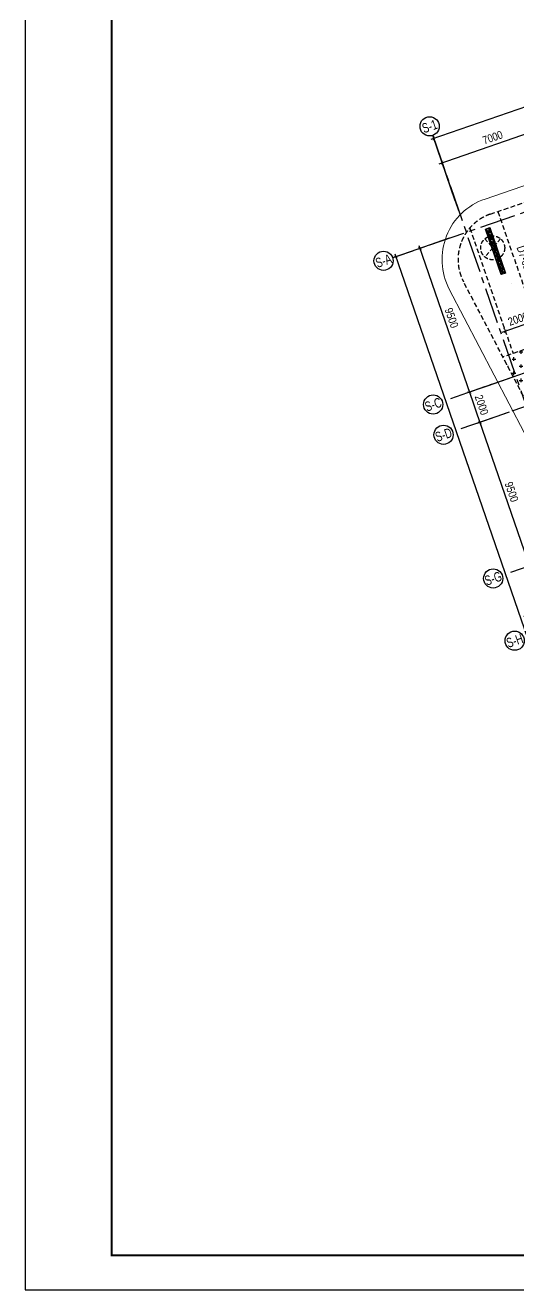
# Model space of a CAD drawing. Header units: millimetres. Extents: x -80883 to 1826631, y -376836 to 309394.
# Drawn here: x 1658431 to 1689287, y -366824 to -287802 of the extents above; entities that cross this region are included whole.
import ezdxf
from ezdxf.enums import TextEntityAlignment as Align

# ---------------------------------------------------------------- set-up
doc = ezdxf.new("R2010")
doc.units = ezdxf.units.MM
doc.header["$LTSCALE"] = 100
doc.header["$PDMODE"] = 32
doc.header["$PDSIZE"] = 2.5
for name, pattern in [('CENTER2', [1.125, 0.75, -0.125, 0.125, -0.125]), ('DASHED', [4.5, 3, -1.5]), ('HIDDEN', [0.375, 0.25, -0.125])]:
    doc.linetypes.add(name, pattern=pattern)
for name, color, linetype in [('ccu11-Dim', 8, 'Continuous'), ('ccu11-Khuat', 9, 'DASHED'), ('ccu11-Thay', 7, 'Continuous'), ('ccu12-Hatch', 250, 'Continuous'), ('ccu12-Text', 31, 'Continuous'), ('ccu12-Truc', 13, 'CENTER2'), ('KC-Betong', 6, 'Continuous'), ('KC2-DIM', 251, 'Continuous'), ('KT-Dim', 8, 'Continuous'), ('ST_MBDV Cot vach 220805$0$AUDIT_I_220805193045-5', 6, 'Continuous'), ('Xref_ST_MBDV Cot vach 30.7.2022|Xref_ST_MBDV Cot vach 30.7.2022|Xref_ST_MBDV Cot vach 30.7.2022|Xref_ST_MBDV Cot vach 30.7.2022|A-GRID-SYM', 50, 'Continuous')]:
    doc.layers.add(name, color=color, linetype=linetype)
for name, color, linetype, lineweight in [('ccu12-Tencaukien', 9, 'Continuous', 15), ('KT-Net thay', 7, 'Continuous', 15), ('TNG hungdh1', 3, 'Continuous', 13)]:
    doc.layers.add(name, color=color, linetype=linetype, lineweight=lineweight)
doc.styles.add('Arial Narrow', font='ARIALN.TTF')
doc.styles.add('HBA-Text', font='GOTHIC.TTF')
doc.dimstyles.new('ccu12-200', dxfattribs={"dimscale": 200, "dimtxt": 2.5, "dimasz": 1, "dimexe": 1, "dimexo": 2, "dimgap": 1, "dimtad": 1, "dimdec": 0, "dimrnd": 5, "dimdsep": 46, "dimtxsty": 'Arial Narrow', "dimblk": 'ARCHTICK', "dimcen": -1, "dimdle": 1, "dimclrd": 256, "dimclre": 256, "dimclrt": 3, "dimadec": 0, "dimazin": 2, "dimtfac": 0.1, "dimtdec": 0, "dimtmove": 0, "dimatfit": 1, "dimldrblk": 'ARCHTICK', "dimfxl": 1, "dimtvp": 0.833333, "dimtolj": 1, "dimtzin": 12, "dimarcsym": 0})

# ---------------------------------------------------------------- blocks, each defined once
blk = doc.blocks.new('Khung ten_A1', base_point=(-3406704, 253379))
at = {"layer": 'Defpoints', "color": 1}
blk.add_lwpolyline([(84100, 0), (84100, 59471), (0, 59471), (0, 0)], close=True, dxfattribs=at)
at = {"layer": 'KT-Net thay', "const_width": 60}
blk.add_lwpolyline([(2700, 1071), (83100, 1071), (83100, 58471), (2700, 58471)], close=True, dxfattribs=at)
blk = doc.blocks.new('_ARCHTICK')
at = {"color": 0, "linetype": 'ByBlock', "const_width": 0.15}
blk.add_lwpolyline([(-0.5, -0.5), (0.5, 0.5)], dxfattribs=at)
blk = doc.blocks.new('*D996')
at = {"layer": 'Defpoints', "color": 0, "transparency": 16777216}
for p in [(308279, -57856, 0), (312200, -66552, 0), (309168, -67599)]:
    blk.add_point(p, dxfattribs=at)
at = {"layer": 'KT-Dim', "lineweight": -2, "transparency": 16777216}
for p, q in [((307901, -57986), (305879, -58684)), ((306003, -58430), (309233, -67788)), ((311822, -66683), (308979, -67664))]:
    blk.add_line(p, q, dxfattribs=at)
at = {"layer": 'KT-Dim', "lineweight": -2, "transparency": 16777216, "xscale": 200, "yscale": 200, "zscale": 200}
for p, rotation in [((306068, -58619), 109.0471379637702), ((309168, -67599), 289.0471379637702)]:
    blk.add_blockref('_ARCHTICK', p, dxfattribs=dict(at, rotation=rotation))
at = {"layer": 'KT-Dim', "color": 3, "transparency": 16777216, "insert": (308048, -62961), "char_height": 500, "attachment_point": 5, "rotation": 289.04714, "style": 'Arial Narrow'}
blk.add_mtext('\\A1;9500', dxfattribs=at)
blk = doc.blocks.new('*D997')
at = {"layer": 'Defpoints', "color": 0, "transparency": 16777216}
for p in [(312032, -68726, 0), (315815, -77470), (312921, -78469)]:
    blk.add_point(p, dxfattribs=at)
at = {"layer": 'KT-Dim', "lineweight": -2, "transparency": 16777216}
for p, q in [((311654, -68857), (309632, -69555)), ((309756, -69300), (312986, -78659)), ((315437, -77601), (312732, -78535))]:
    blk.add_line(p, q, dxfattribs=at)
at = {"layer": 'KT-Dim', "lineweight": -2, "transparency": 16777216, "xscale": 200, "yscale": 200, "zscale": 200}
for p, rotation in [((309821, -69489), 109.0471379637702), ((312921, -78469), 289.0471379637702)]:
    blk.add_blockref('_ARCHTICK', p, dxfattribs=dict(at, rotation=rotation))
at = {"layer": 'KT-Dim', "color": 3, "transparency": 16777216, "insert": (311801, -73831), "char_height": 500, "attachment_point": 5, "rotation": 289.04714, "style": 'Arial Narrow'}
blk.add_mtext('\\A1;9500', dxfattribs=at)
blk = doc.blocks.new('*D998')
at = {"layer": 'Defpoints', "color": 0, "transparency": 16777216}
for p in [(311379, -66836, 0), (312032, -68726, 0), (309821, -69489)]:
    blk.add_point(p, dxfattribs=at)
at = {"layer": 'KT-Dim', "lineweight": -2, "transparency": 16777216}
for p, q in [((311001, -66966), (308979, -67664)), ((309103, -67410), (309886, -69678)), ((311654, -68857), (309632, -69555))]:
    blk.add_line(p, q, dxfattribs=at)
at = {"layer": 'KT-Dim', "lineweight": -2, "transparency": 16777216, "xscale": 200, "yscale": 200, "zscale": 200}
for p, rotation in [((309168, -67599), 109.0471379637702), ((309821, -69489), 289.0471379637702)]:
    blk.add_blockref('_ARCHTICK', p, dxfattribs=dict(at, rotation=rotation))
at = {"layer": 'KT-Dim', "color": 3, "transparency": 16777216, "insert": (309925, -68396), "char_height": 500, "attachment_point": 5, "rotation": 289.04714, "style": 'Arial Narrow'}
blk.add_mtext('\\A1;2000', dxfattribs=at)
blk = doc.blocks.new('GRID-SYM-flat-103')
at = {"layer": 'Xref_ST_MBDV Cot vach 30.7.2022|Xref_ST_MBDV Cot vach 30.7.2022|Xref_ST_MBDV Cot vach 30.7.2022|Xref_ST_MBDV Cot vach 30.7.2022|A-GRID-SYM'}
blk.add_circle((0, 0, 0), 900, dxfattribs=at)
at = {"layer": 'Xref_ST_MBDV Cot vach 30.7.2022|Xref_ST_MBDV Cot vach 30.7.2022|Xref_ST_MBDV Cot vach 30.7.2022|Xref_ST_MBDV Cot vach 30.7.2022|A-GRID-SYM', "style": 'HBA-Text'}
blk.add_attdef('GRID', text='', height=900, rotation=19.04714, dxfattribs=at).set_placement((0, 0, 0), align=Align.MIDDLE_CENTER)
blk = doc.blocks.new('*D959')
at = {"layer": 'Defpoints', "color": 0, "transparency": 16777216}
for p in [(306861, -58345, 0), (323836, -104143), (320491, -105298)]:
    blk.add_point(p, dxfattribs=at)
at = {"layer": 'KT-Dim', "lineweight": -2, "transparency": 16777216}
for p, q in [((306483, -58476), (304366, -59206)), ((304490, -58952), (320556, -105487)), ((323458, -104273), (320302, -105363))]:
    blk.add_line(p, q, dxfattribs=at)
at = {"layer": 'KT-Dim', "lineweight": -2, "transparency": 16777216, "xscale": 200, "yscale": 200, "zscale": 200}
for p, rotation in [((304555, -59141), 109.0471379637702), ((320491, -105298), 289.0471379637702)]:
    blk.add_blockref('_ARCHTICK', p, dxfattribs=dict(at, rotation=rotation))
at = {"layer": 'KT-Dim', "color": 3, "transparency": 16777216, "insert": (312954, -82071), "char_height": 500, "attachment_point": 5, "rotation": 289.04714, "style": 'Arial Narrow'}
blk.add_mtext('\\A1;48830', dxfattribs=at)
blk = doc.blocks.new('*D965')
at = {"layer": 'Defpoints', "color": 0, "transparency": 16777216}
for p in [(363163, -37115), (306934, -51743), (308410, -56019, 0)]:
    blk.add_point(p, dxfattribs=at)
at = {"layer": 'KT-Dim', "lineweight": -2, "transparency": 16777216}
for p, q in [((361876, -32774), (306745, -51809)), ((363033, -36737), (361622, -32650)), ((308280, -55641), (306869, -51554))]:
    blk.add_line(p, q, dxfattribs=at)
at = {"layer": 'KT-Dim', "lineweight": -2, "transparency": 16777216, "xscale": 200, "yscale": 200, "zscale": 200}
for p, rotation in [((361687, -32839), 19.0477163778953), ((306934, -51743), 199.0477163778953)]:
    blk.add_blockref('_ARCHTICK', p, dxfattribs=dict(at, rotation=rotation))
at = {"layer": 'KT-Dim', "color": 3, "transparency": 16777216, "insert": (334162, -41861), "char_height": 500, "attachment_point": 5, "rotation": 19.04772, "style": 'Arial Narrow'}
blk.add_mtext('\\A1;57925', dxfattribs=at)
blk = doc.blocks.new('*D966')
at = {"layer": 'Defpoints', "color": 0, "transparency": 16777216}
for p in [(314073, -50971), (315243, -54360), (308626, -56644)]:
    blk.add_point(p, dxfattribs=at)
at = {"layer": 'KT-Dim', "lineweight": -2, "transparency": 16777216}
for p, q in [((307267, -53321), (314262, -50906)), ((315112, -53982), (314007, -50782)), ((308495, -56266), (307391, -53067))]:
    blk.add_line(p, q, dxfattribs=at)
at = {"layer": 'KT-Dim', "lineweight": -2, "transparency": 16777216, "xscale": 200, "yscale": 200, "zscale": 200}
for p, rotation in [((314073, -50971), 19.04713796363416), ((307456, -53256), 199.0471379636342)]:
    blk.add_blockref('_ARCHTICK', p, dxfattribs=dict(at, rotation=rotation))
at = {"layer": 'KT-Dim', "color": 3, "transparency": 16777216, "insert": (310616, -51683), "char_height": 500, "attachment_point": 5, "rotation": 19.04714, "style": 'Arial Narrow'}
blk.add_mtext('\\A1;7000', dxfattribs=at)
blk = doc.blocks.new('*U659')
h = blk.add_hatch()
h.set_pattern_fill('VATLIEU04', color=250, scale=40, style=0, pattern_type=2)
h.set_pattern_definition([(50, (-650, 3050), (286.904, -25.101), [30, -330]), (355, (-650, 3050), (-55.5, 300.877), [24, -264]), (100.451, (-626.1, 3047.9), (231.404, 275.776), [25.496, -280.457]), (46.184, (-650, 3130), (426.896, -66.208), [45, -495]), (96.636, (-614.43, 3124.5), (373.865, 389.647), [38.244, -420.685]), (351.184, (-650, 3130), (373.865, 389.65), [36, -396]), (21, (-610, 3110), (238.763, -161.048), [30, -330]), (326, (-610, 3110), (97.326, 290.06), [24, -264]), (71.451, (-590.1, 3096.58), (336.09, 129.012), [25.496, -280.457]), (37.5, (-650, 3050), (4.864, 133.1575), [0, -260.8, 0, -268, 0, -265]), (7.5, (-650, 3050), (105.228, 157.7647), [0, -152.8, 0, -254.8, 0, -101]), (327.5, (-739.2, 3050), (213.529, -9.022), [0, -100, 0, -312, 0, -414]), (317.5, (-779.2, 3050), (233.274, 40.042), [0, -130, 0, -207.2, 0, -294]), (45, (-650, 3050), (-120.208, 120.208), []), (45, (-650, 3099), (-120.208, 120.208), [])])
h.paths.add_polyline_path([(-475, -475), (-175, -475), (-175, 2525), (-475, 2525)])
at = {"color": 6, "ltscale": 0.25}
blk.add_lwpolyline([(-475, -475), (-175, -475), (-175, 2525), (-475, 2525)], close=True, dxfattribs=at)
at = {"layer": 'Defpoints', "linetype": 'ByBlock', "ltscale": 30}
for p, q in [((-175, -475), (-475, 2525)), ((-475, -475), (-175, 2525))]:
    blk.add_line(p, q, dxfattribs=at)
blk = doc.blocks.new('MBCOTVACH-T7-PN')
at = {"layer": 'ST_MBDV Cot vach 220805$0$AUDIT_I_220805193045-5', "linetype": 'ByBlock', "xscale": -1.000000000000001, "rotation": 199.0471379540016}
blk.add_blockref('*U659', (1804, -91, 0), dxfattribs=at)
blk = doc.blocks.new('MBKC-T7-PN-1')
at = {"layer": 'ccu12-Hatch', "ltscale": 0.5}
h = blk.add_hatch(dxfattribs=at)
h.set_pattern_fill('CROSS', color=256, scale=70)
h.set_pattern_definition([(0, (-1888013.78, 300749.45), (444.5, 444.5), [222.25, -666.75]), (90, (-1887902.65, 300638.33), (-444.5, 444.5), [222.25, -666.75])])
h.paths.add_polyline_path([(2287, -7780), (3693, -10468), (7177, -9265), (6197, -6429)])
at = {"layer": 'ccu11-Khuat', "color": 4}
for p, q in [((1981, 1310), (4817, -6906)), ((222, 277), (2927, -7559))]:
    blk.add_line(p, q, dxfattribs=at)
blk.add_lwpolyline([(30527, 11150, -0.116403), (42216, 12547), (57515, 8143, -0.289834), (59781, 5504), (65041, -9696, 0.318129), (69737, -13061), (99388, -13229, -0.321297), (101187, -14512), (104694, -30014, -0.44713), (101657, -35141), (55507, -34879, -0.334871), (51047, -31945), (46522, -18868, 0.375007), (30346, -12154), (10967, -18860, -0.370185), (7327, -17415), (-171, -3079, -0.458421), (1506, 1146)], format="xyb", close=True, dxfattribs=at)
blk.add_lwpolyline([(3693, -10468), (7177, -9265), (6197, -6429), (2287, -7780)], dxfattribs=at)
at = {"layer": 'TNG hungdh1'}
blk.add_lwpolyline([(30192, 12093, -0.117119), (42412, 13531), (57799, 9102, -0.284012), (60755, 5749), (65986, -9369, 0.318129), (69743, -12061), (99390, -12229, -0.326525), (102151, -14245), (105661, -29755, -0.450863), (101747, -36141), (55535, -35879, -0.333243), (50104, -32276), (45598, -19256, 0.373465), (30669, -13101), (11293, -19806), (11293, -19806, -0.370334), (6441, -17879), (-1057, -3543, -0.458476), (1179, 2091), (30192, 12093)], format="xyb", dxfattribs=at)
blk = doc.blocks.new('*D1028')
at = {"layer": 'Defpoints', "color": 0, "transparency": 16777216}
for p in [(1690339, -306257), (1690442, -306557), (1688552, -307209)]:
    blk.add_point(p, dxfattribs=at)
at = {"layer": 'KC2-DIM', "lineweight": -2, "transparency": 16777216}
for p, q in [((1688259, -306975), (1690528, -306192)), ((1690312, -306179), (1690274, -306068)), ((1688421, -306831), (1688383, -306721))]:
    blk.add_line(p, q, dxfattribs=at)
at = {"layer": 'KC2-DIM', "lineweight": -2, "transparency": 16777216, "xscale": 200, "yscale": 200, "zscale": 200}
for p, rotation in [((1690339, -306257), 19.04713795399855), ((1688448, -306910), 199.0471379539985)]:
    blk.add_blockref('_ARCHTICK', p, dxfattribs=dict(at, rotation=rotation))
at = {"layer": 'KC2-DIM', "color": 3, "transparency": 16777216, "insert": (1689245, -306153), "char_height": 500, "attachment_point": 5, "rotation": 19.04714, "style": 'Arial Narrow'}
blk.add_mtext('\\A1;2000', dxfattribs=at)
blk = doc.blocks.new('*U696')
at = {"layer": 'ccu12-Tencaukien', "color": 8, "ltscale": 10000}
blk.add_line((361, -155), (354, -155), dxfattribs=at)
at = {"layer": 'ccu12-Text', "color": 2, "style": 'Arial Narrow', "width": 0.8}
blk.add_attdef('SH', text='', height=300, dxfattribs=at).set_placement((276, 6), align=Align.BOTTOM_RIGHT)
at = {"layer": 'ccu12-Text', "color": 31, "style": 'Arial Narrow', "width": 0.8}
for tag, p in [('(', (508, -75)), ('KT', (633, -75)), (')', (963, -75))]:
    blk.add_attdef(tag, text='', height=250, dxfattribs=at).set_placement(p, align=Align.BOTTOM_LEFT)
blk = doc.blocks.new('MBDV-COTVACH-T7-PN')
at = {"layer": 'KC-Betong', "linetype": 'HIDDEN', "ltscale": 10}
for points in [[(1171, -389), (2138, -1537)], [(2138, -389), (1172, -1537)]]:
    blk.add_lwpolyline(points, dxfattribs=at)
blk.add_circle((1655, -963), 750, dxfattribs=at)
blk = doc.blocks.new('Grid-ST-flat-3')
at = {"layer": 'ccu12-Truc', "ltscale": 30}
for p, q in [((369404.7, -36752.1), (304555.5, -59141.2)), ((306868.6, -51554.5), (325957.9, -106846)), ((348389.9, -54057.7), (307655.7, -68121.1)), ((349042.6, -55948.2), (308308.4, -70011.6)), ((352142.8, -64928.1), (311408.7, -78991.5))]:
    blk.add_line(p, q, dxfattribs=at)
at = {"layer": 'KT-Dim'}
ref = blk.add_blockref('GRID-SYM-flat-103', (306672.8, -50987.3, 0), dxfattribs=dict(at, xscale=0.6666666666666666, yscale=0.6666666666666666, zscale=0.6666666666666666))
ref.add_attrib('GRID', 'S-1', dxfattribs={"layer": 'Xref_ST_MBDV Cot vach 30.7.2022|Xref_ST_MBDV Cot vach 30.7.2022|Xref_ST_MBDV Cot vach 30.7.2022|Xref_ST_MBDV Cot vach 30.7.2022|A-GRID-SYM', "height": 600, "rotation": 19, "style": 'HBA-Text', "width": 0.75}).set_placement((306672.8, -50987.3, 0), align=Align.MIDDLE_CENTER)
ref = blk.add_blockref('GRID-SYM-flat-103', (303795.5, -59391.2, 0), dxfattribs=dict(at, xscale=0.6666666666666666, yscale=0.6666666666666666, zscale=0.6666666666666666))
ref.add_attrib('GRID', 'S-A', dxfattribs={"layer": 'Xref_ST_MBDV Cot vach 30.7.2022|Xref_ST_MBDV Cot vach 30.7.2022|Xref_ST_MBDV Cot vach 30.7.2022|Xref_ST_MBDV Cot vach 30.7.2022|A-GRID-SYM', "height": 600, "rotation": 19, "style": 'HBA-Text', "width": 0.75}).set_placement((303795.5, -59391.2, 0), align=Align.MIDDLE_CENTER)
ref = blk.add_blockref('GRID-SYM-flat-103', (306896, -68371.6, 0), dxfattribs=dict(at, xscale=0.6666666666666666, yscale=0.6666666666666666, zscale=0.6666666666666666))
ref.add_attrib('GRID', 'S-C', dxfattribs={"layer": 'Xref_ST_MBDV Cot vach 30.7.2022|Xref_ST_MBDV Cot vach 30.7.2022|Xref_ST_MBDV Cot vach 30.7.2022|Xref_ST_MBDV Cot vach 30.7.2022|A-GRID-SYM', "height": 600, "rotation": 19, "style": 'HBA-Text', "width": 0.75}).set_placement((306896, -68371.6, 0), align=Align.MIDDLE_CENTER)
ref = blk.add_blockref('GRID-SYM-flat-103', (307546.1, -70262.4, 0), dxfattribs=dict(at, xscale=0.6666666666666666, yscale=0.6666666666666666, zscale=0.6666666666666666))
ref.add_attrib('GRID', 'S-D', dxfattribs={"layer": 'Xref_ST_MBDV Cot vach 30.7.2022|Xref_ST_MBDV Cot vach 30.7.2022|Xref_ST_MBDV Cot vach 30.7.2022|Xref_ST_MBDV Cot vach 30.7.2022|A-GRID-SYM', "height": 600, "rotation": 19, "style": 'HBA-Text', "width": 0.75}).set_placement((307546.1, -70262.4, 0), align=Align.MIDDLE_CENTER)
ref = blk.add_blockref('GRID-SYM-flat-103', (310649, -79241.9, 0), dxfattribs=dict(at, xscale=0.6666666666666666, yscale=0.6666666666666666, zscale=0.6666666666666666))
ref.add_attrib('GRID', 'S-G', dxfattribs={"layer": 'Xref_ST_MBDV Cot vach 30.7.2022|Xref_ST_MBDV Cot vach 30.7.2022|Xref_ST_MBDV Cot vach 30.7.2022|Xref_ST_MBDV Cot vach 30.7.2022|A-GRID-SYM', "height": 600, "rotation": 19, "style": 'HBA-Text', "width": 0.75}).set_placement((310649, -79241.9, 0), align=Align.MIDDLE_CENTER)
ref = blk.add_blockref('GRID-SYM-flat-103', (311992.9, -83134.8, 0), dxfattribs=dict(at, xscale=0.6666666666666666, yscale=0.6666666666666666, zscale=0.6666666666666666))
ref.add_attrib('GRID', 'S-H', dxfattribs={"layer": 'Xref_ST_MBDV Cot vach 30.7.2022|Xref_ST_MBDV Cot vach 30.7.2022|Xref_ST_MBDV Cot vach 30.7.2022|Xref_ST_MBDV Cot vach 30.7.2022|A-GRID-SYM', "height": 600, "rotation": 19, "style": 'HBA-Text', "width": 0.75}).set_placement((311992.9, -83134.8, 0), align=Align.MIDDLE_CENTER)
dim = blk.add_aligned_dim(p1=(363163.5, -37115.1), p2=(308410.2, -56019.2, 0), distance=-4523.4, dimstyle='ccu12-200', dxfattribs=at)
dim.commit()
dim.dimension.update_dxf_attribs({"geometry": '*D965', "text_midpoint": (334162.1, -41861.1)})
for base, p1, p2, angle, picture, middle in [((314072.8, -50971.5), (308625.8, -56644.1), (315242.5, -54359.7), 19.047138, '*D966', (310615.8, -51683.3)), ((320490.9, -105297.8, 0), (306860.8, -58345.3), (323836, -104142.9, 0), 109.047138, '*D959', (312953.5, -82070.9, 0)), ((309168.2, -67599.1, 0), (308278.7, -57855.8), (312200.2, -66552.3), 109.047138, '*D996', (308048.4, -62960.5, 0)), ((309820.8, -69489.4, 0), (311378.9, -66835.7, 0), (312031.6, -68726.2, 0), 109.047138, '*D998', (309924.8, -68395.6, 0)), ((312921.2, -78469.5, 0), (312031.6, -68726.2, 0), (315815.2, -77470.3, 0), 109.047138, '*D997', (311801.4, -73830.9, 0))]:
    dim = blk.add_linear_dim(base=base, p1=p1, p2=p2, angle=angle, dimstyle='ccu12-200', dxfattribs=at)
    dim.commit()
    dim.dimension.update_dxf_attribs({"geometry": picture, "text_midpoint": middle})

msp = doc.modelspace()

# ---------------------------------------------------------------- block references
for name, p in [('Grid-ST-flat-3', (1377041.6, -243129.8)), ('MBKC-T7-PN-1', (1686004.2, -300749.5))]:
    msp.add_blockref(name, p)
at = {"layer": 'ccu11-Dim', "xscale": 2.000000000621877, "yscale": 2.000000000621877, "zscale": 2.000000000621877}
msp.add_blockref('Khung ten_A1', (-5154976.8, 139934.6), dxfattribs=at)
at = {"layer": 'ccu11-Thay'}
msp.add_blockref('MBDV-COTVACH-T7-PN', (1686004.2, -300749.5), dxfattribs=at)
at = {"layer": 'ccu12-Tencaukien', "extrusion": (-9.79924e-07, -4.38813e-07, 1)}
ref = msp.add_blockref('*U696', (1689345.5, -303433.7, 0.2), dxfattribs=dict(at, xscale=1.815893337873053, yscale=1.815893337873053, zscale=1.815893337873053, rotation=249.5369337144434))
ref.add_attrib('KT', '(200x200)', dxfattribs={"color": 31, "extrusion": (-9.79924e-07, -4.38813e-07, 1), "height": 500, "rotation": 289.088107, "style": 'Arial Narrow'}).set_placement((1689602.5, -303459.6, -1.5), align=Align.BOTTOM_LEFT)
ref.add_attrib('SH', 'D7-02', dxfattribs={"color": 2, "extrusion": (-9.79924e-07, -4.38813e-07, 1), "height": 500, "rotation": 289.088107, "style": 'Arial Narrow'}).set_placement((1689510.8, -303204.7, -1.5), align=Align.BOTTOM_RIGHT)
at = {"layer": 'KC2-DIM'}
msp.add_blockref('MBCOTVACH-T7-PN', (1686004.2, -300749.5), dxfattribs=at)

# ---------------------------------------------------------------- dimensions: what is measured, and where the dimension line sits
dim = msp.add_aligned_dim(p1=(1688551.8, -307209.3), p2=(1690442.3, -306556.6), distance=316.9, dimstyle='ccu12-200', override={"dimzin": 0}, dxfattribs=at)
dim.commit()
dim.dimension.update_dxf_attribs({"geometry": '*D1028', "text_midpoint": (1689245.1, -306153.1)})

doc.saveas('drawing.dxf')
